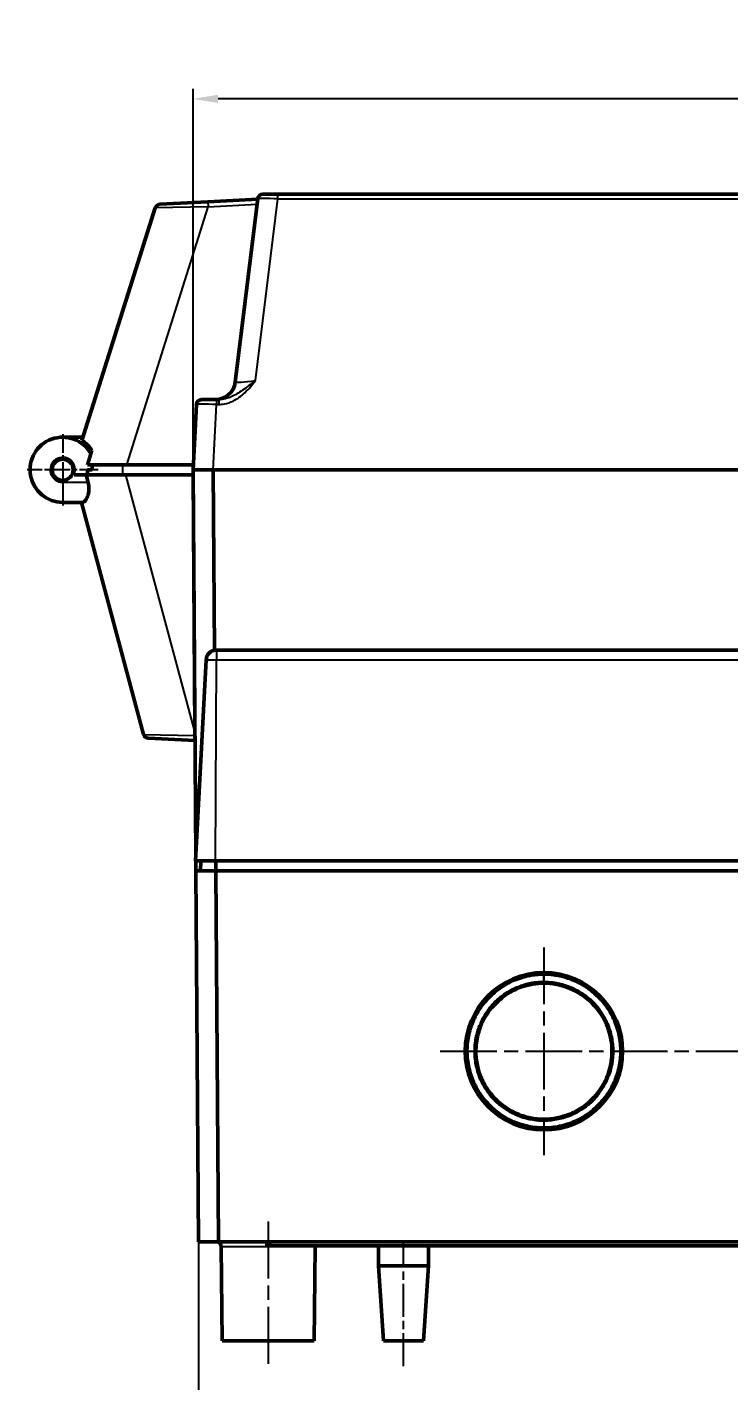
# Model space of a CAD drawing. Header units: millimetres. Extents: x 1 to 1188, y 1 to 840.
# Drawn here: x 305.6 to 375.6, y 620.5 to 755.6 of the extents above; entities that cross this region are included whole.
import ezdxf

# ---------------------------------------------------------------- set-up
doc = ezdxf.new("R2010")
doc.units = ezdxf.units.MM
doc.linetypes.add('CHAIN', pattern=[0.3543, 0.2362, -0.0295, 0.0591, -0.0295])
doc.linetypes.add('DASH_DOT', pattern=[0.37, 0.24, -0.06, 0.01, -0.06])
for name, color, linetype, lineweight in [('Bemaßung (ISO)', 1, 'Continuous', 25), ('Mittellinie (ISO)', 1, 'DASH_DOT', 25), ('Mittelpunktmarkierung (ISO)', 1, 'DASH_DOT', 25), ('Sichtbar (ISO)', 7, 'Continuous', 50), ('Sichtbar schmal (ISO)', 1, 'Continuous', 25)]:
    doc.layers.add(name, color=color, linetype=linetype, lineweight=lineweight)
doc.styles.add('5', font='isocpeur.ttf', dxfattribs={"width": 1.1})
doc.dimstyles.new('11-Bopla 5', dxfattribs={"dimtxt": 5, "dimasz": 2.5, "dimexe": 1, "dimexo": 0, "dimgap": 0.6, "dimtad": 1, "dimdec": 6, "dimrnd": 1e-08, "dimtxsty": '5', "dimcen": 0.09, "dimdle": 7, "dimclrd": 1, "dimclre": 1, "dimclrt": 7, "dimadec": 6, "dimazin": 2, "dimtfac": 0.7, "dimtdec": 3, "dimtmove": 0, "dimatfit": 3, "dimfxl": 1, "dimtolj": 1, "dimlwd": 25, "dimlwe": 25, "dimarcsym": 0})

# ---------------------------------------------------------------- blocks, each defined once
blk = doc.blocks.new('*D10')
at = {"layer": 'Bemaßung (ISO)', "color": 1, "linetype": 'Continuous', "lineweight": 25}
for p, q in [((322.18, 711.41), (322.18, 749.41)), ((532.68, 748.41), (324.68, 748.41)), ((535.18, 711.41), (535.18, 749.41))]:
    blk.add_line(p, q, dxfattribs=at)
at = {"layer": 'Bemaßung (ISO)', "color": 1, "linetype": 'Continuous'}
for points in [[(324.68, 748.83), (324.68, 748), (322.18, 748.41)], [(532.68, 748.83), (532.68, 748), (535.18, 748.41)]]:
    blk.add_solid(points, dxfattribs=at)
at = {"layer": 'Defpoints', "color": 0, "linetype": 'Continuous'}
for p in [(322.18, 748.41), (322.18, 711.41), (535.18, 711.41)]:
    blk.add_point(p, dxfattribs=at)
at = {"layer": 'Bemaßung (ISO)', "color": 7, "linetype": 'Continuous', "lineweight": 25, "insert": (424, 749.01), "char_height": 5, "attachment_point": 7, "style": '5'}
blk.add_mtext('\\A1;213', dxfattribs=at)
blk = doc.blocks.new('*D13')
at = {"layer": 'Bemaßung (ISO)', "color": 1, "linetype": 'Continuous', "lineweight": 25}
for p, q in [((322.72, 634.41), (322.72, 611.41)), ((534.64, 634.41), (534.64, 611.41)), ((325.22, 612.41), (532.14, 612.41))]:
    blk.add_line(p, q, dxfattribs=at)
at = {"layer": 'Bemaßung (ISO)', "color": 1, "linetype": 'Continuous'}
for points in [[(325.22, 612.83), (325.22, 612), (322.72, 612.41)], [(532.14, 612.83), (532.14, 612), (534.64, 612.41)]]:
    blk.add_solid(points, dxfattribs=at)
at = {"layer": 'Defpoints', "color": 0, "linetype": 'Continuous'}
for p in [(322.72, 634.41), (534.64, 634.41), (534.64, 612.41)]:
    blk.add_point(p, dxfattribs=at)
at = {"layer": 'Bemaßung (ISO)', "color": 7, "linetype": 'Continuous', "lineweight": 25, "insert": (424, 613.01), "char_height": 5, "attachment_point": 7, "style": '5'}
blk.add_mtext('\\A1;212', dxfattribs=at)

msp = doc.modelspace()

# ---------------------------------------------------------------- linework, layer by layer
at = {"layer": 'Mittellinie (ISO)', "linetype": 'CHAIN', "ltscale": 23.990969}
for p, q in [((346.8275348, 653.4131215), (510.6275348, 653.4131215)), ((329.6775348, 636.4174848), (329.6775348, 622.0131215))]:
    msp.add_line(p, q, dxfattribs=at)
at = {"layer": 'Mittellinie (ISO)', "linetype": 'CHAIN', "ltscale": 13.889993}
msp.add_line((343.1775348, 622.0131215), (343.1775348, 634.5131215), dxfattribs=at)
at = {"layer": 'Mittelpunktmarkierung (ISO)', "linetype": 'CHAIN', "ltscale": 7.889472}
for p, q in [((309.1775348, 714.9631215), (309.1775348, 707.8631215)), ((312.7275348, 711.4131215), (305.6275348, 711.4131215))]:
    msp.add_line(p, q, dxfattribs=at)
at = {"layer": 'Mittelpunktmarkierung (ISO)', "linetype": 'CHAIN', "ltscale": 23.990969}
msp.add_line((357.1775348, 663.7631215), (357.1775348, 643.0631215), dxfattribs=at)
at = {"layer": 'Sichtbar (ISO)'}
for p, q in [((329.1369809, 738.9131215), (330.6386066, 738.9131215)), ((526.716463, 738.9131215), (330.6386066, 738.9131215)), ((318.4192452, 737.5524873), (311.099754, 714.3380272)), ((318.8699357, 737.9014491), (323.6675938, 738.1528838)), ((328.633226, 738.4131215), (323.6675938, 738.1528838)), ((328.6407079, 738.4740562), (326.3931766, 720.1693828)), ((322.5195568, 717.9392895), (322.1775348, 711.4131215)), ((323.0188715, 718.4131215), (324.5168158, 718.4131215)), ((324.7478434, 718.4131215), (324.5168158, 718.4131215)), ((309.1775348, 714.6631215), (311.2022559, 714.6631215)), ((312.0924166, 713.3505075), (311.6392105, 711.9131215)), ((315.5778298, 711.9131215), (311.6392105, 711.9131215)), ((312.1181231, 711.9131215), (312.1181231, 711.4131215)), ((315.5778298, 711.9131215), (322.2037387, 711.9131215)), ((310.3231787, 710.9131215), (311.5104891, 710.9131215)), ((311.5104891, 710.9131215), (315.4878903, 710.9131215)), ((311.5104891, 710.9131215), (311.711451, 710.1631215)), ((312.1181231, 711.4131215), (311.64454, 711.4131215)), ((322.1807637, 710.9131215), (315.4878903, 710.9131215)), ((324.1747939, 711.4131215), (322.1775348, 711.4131215)), ((322.1775348, 711.4131215), (322.447192, 672.7882029)), ((322.1775348, 711.4131215), (322.1807637, 710.9131215)), ((322.1807637, 710.9131215), (322.3460513, 685.3181161)), ((324.1747939, 711.4131215), (533.1802757, 711.4131215)), ((533.1675348, 711.4131215), (324.1875348, 711.4131215)), ((324.1875348, 711.4131215), (324.3132948, 693.3996204)), ((309.1775348, 708.1631215), (311.1996603, 708.1631215)), ((311.0483697, 708.1631215), (317.2477867, 685.0265822)), ((322.2744015, 696.4131901), (322.2822563, 696.4131215)), ((324.4770627, 693.4131215), (324.5195473, 693.4131215)), ((532.8355223, 693.4131215), (324.5195473, 693.4131215)), ((323.4784332, 692.4654575), (322.4275348, 672.4131215)), ((322.3460513, 685.3181161), (322.3486818, 684.910788)), ((322.3518955, 684.4131215), (317.7045816, 684.6566769)), ((324.4198558, 672.4131215), (322.4275348, 672.4131215)), ((322.4498106, 672.4131215), (322.456792, 671.4131215)), ((322.456792, 671.4131215), (322.7151049, 634.4131215)), ((322.456792, 671.4131215), (324.4566458, 671.4131215)), ((322.9498106, 672.4131215), (322.9410837, 671.4131215)), ((324.4198558, 672.4131215), (532.9352138, 672.4131215)), ((324.4598106, 672.4131215), (324.4510837, 671.4131215)), ((324.4598106, 671.4131215), (324.4566458, 671.4131215)), ((532.895259, 671.4131215), (324.4598106, 671.4131215)), ((324.4598106, 671.4131215), (324.7181235, 634.4131215)), ((356.218314, 660.219445), (356.2182948, 660.2222021)), ((352.5407697, 658.4779261), (352.5407524, 658.4878822)), ((351.1117639, 656.6397095), (351.1118228, 656.6481456)), ((351.0672348, 650.2614886), (351.0672409, 650.262367)), ((352.558498, 648.3203905), (352.5584805, 648.3304115)), ((354.7942039, 646.9638249), (354.7942093, 646.9668944)), ((356.3134531, 646.5919948), (356.3134467, 646.5929191)), ((324.7149587, 634.4131215), (322.7151049, 634.4131215)), ((324.7181235, 634.4131215), (324.7149587, 634.4131215)), ((324.7181235, 634.4131215), (532.6369461, 634.4131215)), ((324.9954642, 633.9174848), (325.0775348, 624.5131215)), ((329.5275348, 634.4131215), (329.5275348, 634.0131215)), ((329.5275348, 634.0131215), (329.8275348, 634.0131215)), ((329.8275348, 634.4131215), (329.8275348, 634.0131215)), ((329.8275348, 634.0131215), (421.1775348, 634.0131215)), ((334.3596054, 633.9174848), (334.2775348, 624.5131215)), ((340.6775348, 634.0131215), (340.6775348, 632.0131215)), ((345.6775348, 634.0131215), (345.6775348, 632.0131215)), ((340.6775348, 632.0131215), (345.6775348, 632.0131215)), ((341.1775348, 624.5131215), (340.6775348, 632.0131215)), ((345.1775348, 624.5131215), (345.6775348, 632.0131215)), ((334.2775348, 624.5131215), (325.0775348, 624.5131215)), ((345.1775348, 624.5131215), (341.1775348, 624.5131215))]:
    msp.add_line(p, q, dxfattribs=at)
for centre, radius in [((309.1775348, 711.4131215), 1.05), ((357.1775348, 653.4131215), 7.85)]:
    msp.add_circle(centre, radius, dxfattribs=at)
for centre, radius, start, end in [((329.1369809, 738.4131215), 0.5, 89.99999999, 172.999999914), ((318.8961036, 737.4021344), 0.5, 93, 162.499999924), ((324.4080843, 720.4131215), 2, 270, 353), ((323.0188715, 717.9131215), 0.5, 90, 177), ((309.1775348, 711.4131215), 3.25, 29.958839827, 270), ((324.4770627, 692.4131215), 1, 90, 177), ((317.7307496, 685.1559917), 0.5, 195, 267), ((324.4954832, 633.9131215), 0.5, 0.5, 90), ((334.8595864, 633.9131215), 0.5, 168.463040967, 179.5)]:
    msp.add_arc(centre, radius, start, end, dxfattribs=at)
for points, knots in [([(311.099754, 714.3380272), (311.099754, 714.3380272), (311.1887486, 714.2855776), (311.5243953, 714.0185472), (311.7693286, 713.7985574), (312.0325987, 713.4382206), (312.0623861, 713.3955963), (312.0924166, 713.3505075)], [0, 0, 0, 0, 0.16768459705, 0.16768459705, 0.33536919409, 0.33536919409, 0.35612428263, 0.35612428263, 0.35612428263, 0.35612428263]), ([(311.64454, 711.4131215), (311.64454, 711.2546095), (311.6387588, 711.0968285), (311.6274896, 710.9419179), (311.6267909, 710.9323133), (311.6260708, 710.9227143), (311.6253293, 710.9131215)], [8.73006276767, 8.73006276767, 8.73006276767, 8.73006276767, 9.10598628536, 9.10598628536, 9.10598628536, 9.12929401741, 9.12929401741, 9.12929401741, 9.12929401741]), ([(311.711451, 710.1631215), (311.7757814, 709.9230372), (311.804258, 709.6611499), (311.7789852, 709.1780582), (311.7280083, 708.9566528), (311.6013913, 708.5933871), (311.5154523, 708.4323161), (311.3477175, 708.2170153), (311.2664382, 708.1631215), (311.1996603, 708.1631215)], [-0.61789027375, -0.61789027375, -0.61789027375, -0.61789027375, -0.54332419564, -0.54332419564, -0.46875811752, -0.46875811752, -0.3879635505, -0.3879635505, -0.30716898347, -0.30716898347, -0.30716898347, -0.30716898347]), ([(322.3518956, 684.4131272), (322.3518945, 684.4132942), (322.3518695, 684.4171682), (322.3517753, 684.431755), (322.3517061, 684.442469), (322.3514559, 684.4812119), (322.3512293, 684.5163029), (322.3506648, 684.6037134), (322.3503285, 684.6557991), (322.3497621, 684.7434952), (322.3495516, 684.776095), (322.3491214, 684.8427103), (322.3489018, 684.8767216), (322.3486564, 684.9107931)], [0.000001278768, 0.000001278768, 0.000001278768, 0.000001278768, 0.010274991258, 0.010274991258, 0.02055131032, 0.02055131032, 0.039033734892, 0.039033734892, 0.057496282362, 0.057496282362, 0.06770377942, 0.06770377942, 0.077906803462, 0.077906803462, 0.077906803462, 0.077906803462]), ([(357.1775348, 661.1050552), (356.5723901, 661.1050552), (356.177934, 661.0561031), (355.7323897, 660.9685771), (355.6298518, 660.9484338), (355.5271205, 660.926178), (355.4238998, 660.901942), (354.8372866, 660.7642064), (354.2876447, 660.5617265), (353.7881194, 660.3157253), (353.2873007, 660.0690871), (352.8275214, 659.774478), (352.4147822, 659.4476327), (351.9861684, 659.1082164), (351.6074976, 658.7333075), (351.2816793, 658.3419679), (350.9334804, 657.9237471), (350.6481659, 657.4897339), (350.4205167, 657.0663401), (350.1655333, 656.5921088), (349.9811935, 656.1393552), (349.8351783, 655.6573126), (349.6881579, 655.1719515), (349.5869749, 654.664608), (349.5384708, 654.1413259), (349.4911549, 653.6308632), (349.4943712, 653.1035883), (349.5538862, 652.574954), (349.6115117, 652.0631037), (349.7215913, 651.5485312), (349.8885874, 651.0399355), (350.0489805, 650.5514498), (350.2626101, 650.0680427), (350.5284984, 649.6061047), (350.7853899, 649.1597973), (351.0915801, 648.7316796), (351.4477448, 648.3316572), (351.790061, 647.9471886), (352.1786713, 647.5892289), (352.6070455, 647.2714821), (353.020447, 646.9648413), (353.4717414, 646.69451), (353.9577971, 646.4697699), (354.4256132, 646.2534633), (354.9245765, 646.0802987), (355.4445785, 645.959721), (355.9457912, 645.8435), (356.4676249, 645.7756015), (357.0030009, 645.7634186), (357.5257756, 645.7515223), (358.0530802, 645.793476), (358.5696686, 645.8887992), (359.0801681, 645.9829988), (359.5815332, 646.1281358), (360.0776177, 646.330695), (360.5505487, 646.5238002), (361.0188076, 646.7707671), (361.463366, 647.0701996), (361.8915045, 647.3585726), (362.2969365, 647.6944039), (362.6702169, 648.0772077), (363.0291178, 648.4452651), (363.3590384, 648.8582903), (363.6458504, 649.3080078), (363.9231641, 649.742832), (364.1608952, 650.2121585), (364.3505855, 650.7122105), (364.5329435, 651.1929336), (364.670808, 651.7034638), (364.754455, 652.230348), (364.835393, 652.7401679), (364.8660277, 653.2654068), (364.8406643, 653.7981067), (364.8160353, 654.315386), (364.7380678, 654.8423178), (364.6024359, 655.3639234), (364.470076, 655.872946), (364.2827887, 656.3783201), (364.0368989, 656.8692017), (363.7992851, 657.3435612), (363.5074627, 657.8027335), (363.1626783, 658.2326961), (362.839651, 658.6355264), (362.4697996, 659.0131952), (362.0561792, 659.3540135), (361.6883198, 659.6571254), (361.2706255, 659.9456529), (360.7805186, 660.2063668), (360.3681154, 660.425746), (359.897921, 660.6261346), (359.3899032, 660.7791348), (358.970442, 660.9054643), (358.5409835, 660.992154), (358.1707277, 661.0404941), (357.8043275, 661.0883309), (357.4785871, 661.1050552), (357.1775348, 661.1050552)], [-2.7901723075, -2.7901723075, -2.7901723075, -2.7901723075, -2.6597244977, -2.6597244977, -2.6597244977, -2.6297031447, -2.6297031447, -2.6297031447, -2.4590888613, -2.4590888613, -2.4590888613, -2.2880328232, -2.2880328232, -2.2880328232, -2.1103976941, -2.1103976941, -2.1103976941, -1.9205607841, -1.9205607841, -1.9205607841, -1.7079298197, -1.7079298197, -1.7079298197, -1.4938350306, -1.4938350306, -1.4938350306, -1.2849851827, -1.2849851827, -1.2849851827, -1.0827662529, -1.0827662529, -1.0827662529, -0.8885430947, -0.8885430947, -0.8885430947, -0.7008919012, -0.7008919012, -0.7008919012, -0.5205370185, -0.5205370185, -0.5205370185, -0.3464859304, -0.3464859304, -0.3464859304, -0.1789662225, -0.1789662225, -0.1789662225, -0.0174995244, -0.0174995244, -0.0174995244, 0.1401666564, 0.1401666564, 0.1401666564, 0.2959744865, 0.2959744865, 0.2959744865, 0.444510394, 0.444510394, 0.444510394, 0.587560112, 0.587560112, 0.587560112, 0.7250992953, 0.7250992953, 0.7250992953, 0.8580835983, 0.8580835983, 0.8580835983, 0.9859275227, 0.9859275227, 0.9859275227, 1.1096309659, 1.1096309659, 1.1096309659, 1.2297534137, 1.2297534137, 1.2297534137, 1.3469780793, 1.3469780793, 1.3469780793, 1.4602572042, 1.4602572042, 1.4602572042, 1.5663879996, 1.5663879996, 1.5663879996, 1.6607769966, 1.6607769966, 1.6607769966, 1.7402011532, 1.7402011532, 1.7402011532, 1.8057802639, 1.8057802639, 1.8057802639, 1.8706764953, 1.8706764953, 1.8706764953, 1.8706764953]), ([(357.1775348, 660.2871561), (357.4621469, 660.2871561), (357.7467182, 660.2702463), (358.0671164, 660.2270066), (358.2273155, 660.2053867), (358.3969982, 660.1767963), (358.5798887, 660.1377774), (358.7627791, 660.0987585), (358.957366, 660.0493637), (359.1577082, 659.988286), (359.5623288, 659.8649305), (359.9873425, 659.6941477), (360.4019365, 659.4746888), (360.7950528, 659.2665987), (361.1832925, 659.0129363), (361.5470004, 658.7160815), (361.8146652, 658.497616), (362.0685183, 658.2561932), (362.300815, 657.9965834), (362.3834175, 657.9042686), (362.4632296, 657.8097729), (362.5400844, 657.7134741), (362.8497309, 657.3254881), (363.1095473, 656.9096815), (363.3181807, 656.4892514), (363.5380357, 656.0462078), (363.7039247, 655.5952156), (363.8228336, 655.1412316), (363.944434, 654.676972), (364.0169411, 654.2091359), (364.0414785, 653.7400752), (364.0600914, 653.3842694), (364.0508603, 653.0275034), (364.0125433, 652.6731753), (364.000325, 652.5601897), (363.9851586, 652.4475575), (363.967106, 652.3353776), (363.8924369, 651.8713807), (363.7683478, 651.4154219), (363.6000884, 650.9769689), (363.4317267, 650.5382497), (363.2192669, 650.1170084), (362.9673174, 649.7207775), (362.715525, 649.3247936), (362.4240852, 648.9535623), (362.0975919, 648.615599), (361.8270707, 648.335574), (361.532701, 648.0786374), (361.217465, 647.849693), (361.1519773, 647.8021317), (361.0856329, 647.7558091), (361.0184826, 647.7107357), (360.6281961, 647.4487636), (360.2102917, 647.2287665), (359.7745892, 647.0529368), (359.3389645, 646.8771385), (358.8855274, 646.7454521), (358.4237066, 646.6598179), (357.9615885, 646.5741286), (357.4910852, 646.5345229), (357.0211796, 646.5430842), (356.6050378, 646.550666), (356.1893675, 646.5960709), (355.7811364, 646.680755), (355.7287437, 646.6916234), (355.6764966, 646.7031342), (355.6244075, 646.7152788), (355.1662237, 646.8221042), (354.7197724, 646.9781788), (354.2941845, 647.17727), (353.8686653, 647.376329), (353.4638038, 647.6183077), (353.0865332, 647.8979563), (352.7094203, 648.177488), (352.3598504, 648.4947615), (352.0458475, 648.8442491), (351.7388848, 649.185901), (351.46602, 649.558312), (351.2350459, 649.9553564), (351.2296034, 649.9647121), (351.2241846, 649.9740806), (351.2187895, 649.9834617), (350.9846224, 650.3906393), (350.794473, 650.8230201), (350.6499964, 651.269956), (350.5054755, 651.7170284), (350.4065808, 652.1786224), (350.3541595, 652.645091), (350.3018871, 653.110235), (350.2956499, 653.5796277), (350.3369826, 654.0473683), (350.3771754, 654.5022092), (350.4622311, 654.9564847), (350.5982069, 655.4062145), (350.606543, 655.4337856), (350.6150732, 655.4613425), (350.6237999, 655.488884), (350.7499838, 655.8871229), (350.9166362, 656.2810253), (351.1264201, 656.6668058), (351.3401305, 657.0598069), (351.6006098, 657.4459822), (351.9011605, 657.806236), (352.2039931, 658.169225), (352.5469147, 658.5049366), (352.9136151, 658.7977849), (353.3036733, 659.1092868), (353.7196472, 659.3718006), (354.1406701, 659.5798738), (354.2023059, 659.6103348), (354.2641332, 659.6396886), (354.3260612, 659.6679169), (354.5135664, 659.7533862), (354.7016637, 659.8287454), (354.8875617, 659.8942901), (355.1348571, 659.9814824), (355.3778375, 660.0509904), (355.60642, 660.1046228), (355.762941, 660.1413473), (355.9121089, 660.1705981), (356.0524913, 660.1939383), (356.1928738, 660.2172784), (356.3254021, 660.2349374), (356.4528857, 660.2485294), (356.7078528, 660.2757133), (356.942729, 660.2871561), (357.1775348, 660.2871561)], [0, 0, 0, 0, 1.4291163592, 1.4291163592, 1.4291163592, 2.1436745388, 2.1436745388, 2.1436745388, 2.8582327184, 2.8582327184, 2.8582327184, 4.3013880208, 4.3013880208, 4.3013880208, 5.6697822038, 5.6697822038, 5.6697822038, 6.6768295675, 6.6768295675, 6.6768295675, 7.0349260209, 7.0349260209, 7.0349260209, 8.4776906323, 8.4776906323, 8.4776906323, 9.9980566986, 9.9980566986, 9.9980566986, 11.5528355346, 11.5528355346, 11.5528355346, 12.7322125549, 12.7322125549, 12.7322125549, 13.1082838787, 13.1082838787, 13.1082838787, 14.6637854139, 14.6637854139, 14.6637854139, 16.2202311879, 16.2202311879, 16.2202311879, 17.7757069714, 17.7757069714, 17.7757069714, 19.0645214962, 19.0645214962, 19.0645214962, 19.3322618746, 19.3322618746, 19.3322618746, 20.8884032069, 20.8884032069, 20.8884032069, 22.4442664839, 22.4442664839, 22.4442664839, 24.0011309178, 24.0011309178, 24.0011309178, 25.3798681158, 25.3798681158, 25.3798681158, 25.5568163739, 25.5568163739, 25.5568163739, 27.1132804382, 27.1132804382, 27.1132804382, 28.6694930826, 28.6694930826, 28.6694930826, 30.2250545247, 30.2250545247, 30.2250545247, 31.7457393688, 31.7457393688, 31.7457393688, 31.7815716906, 31.7815716906, 31.7815716906, 33.3368267386, 33.3368267386, 33.3368267386, 34.8925572002, 34.8925572002, 34.8925572002, 36.4438697528, 36.4438697528, 36.4438697528, 37.9523993063, 37.9523993063, 37.9523993063, 38.0448809934, 38.0448809934, 38.0448809934, 39.3821296568, 39.3821296568, 39.3821296568, 40.7444077612, 40.7444077612, 40.7444077612, 42.1170290419, 42.1170290419, 42.1170290419, 43.5770827689, 43.5770827689, 43.5770827689, 43.7908280728, 43.7908280728, 43.7908280728, 44.4380041088, 44.4380041088, 44.4380041088, 45.2989254487, 45.2989254487, 45.2989254487, 45.8884379315, 45.8884379315, 45.8884379315, 46.4779504143, 46.4779504143, 46.4779504143, 47.6569753798, 47.6569753798, 47.6569753798, 47.6569753798]), ([(357.1775348, 660.2021899), (357.2653472, 660.2021899), (357.3531567, 660.2003925), (357.4408929, 660.1968215), (358.3443094, 660.1600516), (359.2407154, 659.9351485), (360.0640106, 659.5483725), (360.8248814, 659.1909228), (361.5236515, 658.6950558), (362.1061024, 658.0819165), (362.1508454, 658.034816), (362.1945513, 657.987392), (362.237223, 657.9396919), (362.8650268, 657.2379086), (363.2614603, 656.4896469), (363.5099615, 655.8373456), (363.8154047, 655.0355745), (363.9741429, 654.1742941), (363.964286, 653.3112318), (363.9618162, 653.0949803), (363.9488356, 652.8851637), (363.9268823, 652.6824489), (363.8456268, 651.9321426), (363.645844, 651.2863199), (363.4128747, 650.746489), (363.0673487, 649.9458445), (362.5692438, 649.2070136), (361.9481331, 648.5874563), (361.7039166, 648.3438506), (361.4436986, 648.1213821), (361.1663935, 647.9200241), (360.7407392, 647.6109462), (360.2767481, 647.3521453), (359.7708785, 647.145353), (358.9536047, 646.8112633), (358.0685046, 646.6334937), (357.1802599, 646.6291299), (356.7179236, 646.6268585), (356.2548054, 646.6714675), (355.7988261, 646.7660411), (355.746264, 646.7769428), (355.693821, 646.7885057), (355.6415073, 646.8007237), (355.1391931, 646.9180406), (354.6500756, 647.0954802), (354.1853201, 647.3263373), (353.3962539, 647.7182884), (352.6791474, 648.2633717), (352.0897235, 648.9253038), (351.7925879, 649.2589916), (351.5321235, 649.6169966), (351.3098859, 649.9989036), (351.089489, 650.3776474), (350.9073975, 650.7786521), (350.7639624, 651.2006511), (350.4776274, 652.0430747), (350.3554111, 652.9448432), (350.4077898, 653.8384349), (350.4408752, 654.402879), (350.5409705, 654.9434156), (350.7055181, 655.4630014), (350.8020869, 655.7679332), (350.9209469, 656.0648914), (351.0619054, 656.3546711), (351.454179, 657.1610994), (352.0091805, 657.8914636), (352.6828404, 658.4916507), (353.0681071, 658.8348982), (353.6129396, 659.2493149), (354.3613466, 659.5905173), (354.5441759, 659.6738701), (354.7386974, 659.7526052), (354.9447362, 659.8242209), (355.6588639, 660.0724398), (356.4183055, 660.2021899), (357.1775348, 660.2021899)], [-1.7303601887, -1.7303601887, -1.7303601887, -1.7303601887, -1.7153302391, -1.7153302391, -1.7153302391, -1.5605673976, -1.5605673976, -1.5605673976, -1.4175390743, -1.4175390743, -1.4175390743, -1.4065518425, -1.4065518425, -1.4065518425, -1.2449034804, -1.2449034804, -1.2449034804, -1.046214678, -1.046214678, -1.046214678, -0.9964306155, -0.9964306155, -0.9964306155, -0.8121653798, -0.8121653798, -0.8121653798, -0.538874376, -0.538874376, -0.538874376, -0.4314182364, -0.4314182364, -0.4314182364, -0.2664766262, -0.2664766262, -0.2664766262, 0, 0, 0, 0.1387025654, 0.1387025654, 0.1387025654, 0.154691209, 0.154691209, 0.154691209, 0.3082135969, 0.3082135969, 0.3082135969, 0.5688652965, 0.5688652965, 0.5688652965, 0.7002629117, 0.7002629117, 0.7002629117, 0.8305721634, 0.8305721634, 0.8305721634, 1.0907044795, 1.0907044795, 1.0907044795, 1.2550190868, 1.2550190868, 1.2550190868, 1.3514511767, 1.3514511767, 1.3514511767, 1.6198122277, 1.6198122277, 1.6198122277, 1.773288121, 1.773288121, 1.773288121, 1.8107809437, 1.8107809437, 1.8107809437, 1.9407305185, 1.9407305185, 1.9407305185, 1.9407305185])]:
    msp.add_open_spline(points, degree=3, knots=knots, dxfattribs=at)
at = {"layer": 'Sichtbar schmal (ISO)'}
for p, q in [((330.6386066, 738.4392895), (330.6386066, 738.9131215)), ((315.5778298, 711.9131215), (323.6937617, 737.653569)), ((323.6937617, 737.653569), (318.4192452, 737.5524873)), ((323.6675938, 738.1528838), (323.6937617, 737.653569)), ((323.6937617, 737.653569), (328.5713513, 737.9091926)), ((328.4124194, 720.3084496), (330.6386066, 738.4392895)), ((330.6386066, 738.4392895), (526.716463, 738.4392895)), ((324.1747939, 711.4131215), (324.5168158, 717.9392895)), ((324.5168158, 718.4131215), (324.5168158, 717.9392895)), ((324.5168158, 717.9392895), (324.7478434, 717.9392895)), ((324.7478434, 718.4131215), (324.7478434, 717.9392895)), ((315.1775348, 710.9131215), (315.1775348, 711.9131215)), ((322.3460513, 685.3181161), (315.4878903, 710.9131215)), ((324.3034528, 693.397936), (324.177681, 711.4131215)), ((309.1775348, 710.1631215), (309.1775348, 708.1631215)), ((311.711451, 710.1631215), (309.1775348, 710.1631215)), ((324.5195473, 693.4131215), (324.5195473, 692.4654575)), ((324.4198558, 672.4131215), (324.5195473, 692.4654575)), ((324.5195473, 692.4654575), (532.8355223, 692.4654575)), ((317.2477867, 685.0265822), (322.3486564, 684.9107931)), ((324.4410266, 671.4131215), (324.4497535, 672.4131215)), ((324.7149587, 634.4131215), (324.4566458, 671.4131215)), ((357.1775348, 660.2871561), (357.1775348, 661.1050552)), ((357.1775348, 660.2871561), (357.1775348, 660.2021899)), ((334.3596054, 633.9174848), (324.9954642, 633.9174848))]:
    msp.add_line(p, q, dxfattribs=at)
msp.add_arc((309.1775348, 711.4131215), 1.25, 336.421821522, 270, dxfattribs=at)
for centre, major_axis, ratio, start_param, end_param in [((330.6482457, 738.4131215), (2.0075402, -0.0609041), 0.0128775041, 1.5759884524, 3.1404065879), ((328.4381236, 720.4131215), (-2.044951, -0.2449645), 0.0489853504, 6.271125914, 7.8355440441), ((324.5209301, 717.9131215), (2.0013737, -0.0261546), 0.0130459482, 1.5730225136, 3.1410797852)]:
    msp.add_ellipse(centre, major_axis=major_axis, ratio=ratio, start_param=start_param, end_param=end_param, dxfattribs=at)
for points, knots in [([(324.7478434, 717.9392895), (324.9359595, 717.9392895), (325.1253149, 717.9571751), (325.6101676, 718.0470283), (325.8982875, 718.1442084), (326.6069259, 718.4820383), (326.9992266, 718.7727422), (327.7385986, 719.4701087), (328.081246, 719.8898023), (328.4124194, 720.3084496)], [0, 0, 0, 0, 0.5643482659, 0.5643482659, 1.4673054914, 1.4673054914, 2.9120370522, 2.9120370522, 4.5147861146, 4.5147861146, 4.5147861146, 4.5147861146]), ([(328.4124194, 720.3084496), (327.9751101, 719.9735318), (327.5365979, 719.6377769), (326.7351767, 719.0798837), (326.3589339, 718.8473206), (325.723754, 718.5770566), (325.4746899, 718.4993125), (325.0633198, 718.42743), (324.9045042, 718.4131215), (324.7478434, 718.4131215)], [0.0000000143, 0.0000000143, 0.0000000143, 0.0000000143, 1.6027490752, 1.6027490752, 3.047480636, 3.047480636, 3.9504378615, 3.9504378615, 4.5147861274, 4.5147861274, 4.5147861274, 4.5147861274]), ([(323.4784332, 692.4654575), (323.4784501, 692.4657794), (323.4851322, 692.4660728), (323.5198477, 692.466737), (323.5578127, 692.4670454), (323.6965348, 692.4675641), (323.8203816, 692.4675928), (324.133428, 692.4670323), (324.3272737, 692.4663719), (324.5195473, 692.4654575)], [0, 0, 0, 0, 0.008288299179, 0.008288299179, 0.021549577864, 0.021549577864, 0.042767623761, 0.042767623761, 0.066306393429, 0.066306393429, 0.066306393429, 0.066306393429])]:
    msp.add_open_spline(points, degree=3, knots=knots, dxfattribs=at)

# ---------------------------------------------------------------- dimensions: what is measured, and where the dimension line sits
at = {"layer": 'Bemaßung (ISO)', "color": 1, "linetype": 'Continuous', "lineweight": 25}
for base, p1, p2, override, picture, middle in [((322.1775348, 748.4131215), (535.1775348, 711.4131215), (322.1775348, 711.4131215), {"dimgap": 0.6, "dimdec": 6, "dimtol": 0, "dimlim": 0, "dimtp": 0, "dimtm": 0, "dimtdec": 3, "dimtofl": 0, "dimatfit": 1}, '*D10', (428.6775348, 748.4131215)), ((534.6399647, 612.4131215), (322.7151049, 634.4131215), (534.6399647, 634.4131215), {"dimgap": 0.6, "dimdec": 0, "dimtol": 0, "dimlim": 0, "dimtp": 0, "dimtm": 0, "dimtdec": 3, "dimtofl": 0, "dimatfit": 1}, '*D13', (428.6775348, 612.4131215))]:
    dim = msp.add_linear_dim(base=base, p1=p1, p2=p2, angle=180, dimstyle='11-Bopla 5', override=override, dxfattribs=at)
    dim.commit()
    dim.dimension.update_dxf_attribs({"geometry": picture, "text_midpoint": middle, "dimtype": 160})

doc.saveas('drawing.dxf')
